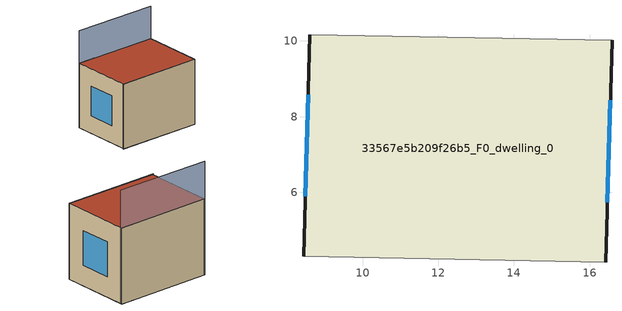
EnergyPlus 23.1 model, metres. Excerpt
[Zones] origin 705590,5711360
33567e5b209f26b5_F0_dwelling_0
 floor ground (EU_floor_Construction): 16.43,4.15 16.59,10.02 8.6,10.17 8.44,4.31 z0
 wall outside (EU_wall_Construction): 8.44,4.31 8.6,10.17 / 16.59,10.02 16.43,4.15 z0:6
 wall adiabatic (EU_wall_Construction): 8.6,10.17 16.59,10.02 / 16.43,4.15 8.44,4.31 z0:6
 window (EU_Window_Construction): 8.48,5.9 8.56,8.58 / 16.55,8.43 16.47,5.74 z1.62:4.38
 roof outside (EU_roof_Construction): 16.59,10.02 16.43,4.15 8.44,4.31 8.6,10.17 z6
shading: 8.36,4.32 16.43,4.15 z0:6; 16.64,9.96 8.6,10.17 z0:9
[Building]
EU S2 Campaign: North Axis=0; Terrain=City; Solar Distribution=FullExterior
[Site:Location]
London: Latitude=51.5; Longitude=-0.5; Time Zone=0; Elevation=25
[SizingPeriod:WeatherFileDays]
AnnualSizingPeriod: Begin Month=1; Begin Day of Month=1; End Month=12; End Day of Month=31; Day of Week for Start Day=Monday; Use Weather File Daylight Saving Period=No; Use Weather File Rain and Snow Indicators=No
[MATERIAL]
EU_InternalMass_Material: Roughness=MediumRough; Thickness=0.1; Conductivity=1; Density=1800; Specific Heat=900; Thermal Absorptance=0.9; Solar Absorptance=0.7; Visible Absorptance=0.7
[MATERIAL:NOMASS] Roughness=MediumRough; Thermal Absorptance=0.9; Solar Absorptance=0.7; Visible Absorptance=0.7
Name | Thermal Resistance
EU_wall_NoMass | 0.727863
EU_roof_NoMass | 0.773354
EU_floor_NoMass | 1.79329
[WINDOWMATERIAL:SIMPLEGLAZINGSYSTEM]
EU_Window_SimpleGlazing: UFactor=2.58614; Solar Heat Gain Coefficient=0.76; Visible Transmittance=0.76
[CONSTRUCTION]
EU_wall_Construction: EU_wall_NoMass
EU_roof_Construction: EU_roof_NoMass
EU_floor_Construction: EU_floor_NoMass
EU_InternalMass_Construction: EU_InternalMass_Material
EU_Window_Construction: EU_Window_SimpleGlazing
[ZONE]
33567e5b209f26b5_F0_dwelling_0: Type=1; Multiplier=1; Ceiling Height=autocalculate; Volume=281.257; Floor Area=autocalculate; Part of Total Floor Area=Yes
[INTERNALMASS]
33567e5b209f26b5_F0_dwelling_0_EU_InternalMass: Construction=EU_InternalMass_Construction; Zone or ZoneList=33567e5b209f26b5_F0_dwelling_0; Surface Area=46.8761
[OTHEREQUIPMENT]
EU_Step8_InternalGain_33567e5b209f26b5_F0_dwelling_0_f000: Fuel Type=Electricity; Zone or ZoneList or Space or SpaceList=33567e5b209f26b5_F0_dwelling_0; Schedule=EU_Step8_GainSchedule_33567e5b209f26b5_F0_dwelling_0_f000; Design Level Calculation Method=Watts/Area; Power per Zone Floor Area=1; Fraction Latent=0; Fraction Radiant=0; Fraction Lost=0; Carbon Dioxide Generation Rate=0; EndUse Subcategory=EU_Step8_InternalGains
[ZONEVENTILATION:DESIGNFLOWRATE]
EU_ConstantAir_33567e5b209f26b5_F0_dwelling_0: Zone or ZoneList or Space or SpaceList=33567e5b209f26b5_F0_dwelling_0; Schedule=EU_AlwaysOn; Design Flow Rate Calculation Method=AirChanges/Hour; Air Changes per Hour=0.484901; Ventilation Type=Natural; Fan Pressure Rise=0; Fan Total Efficiency=1; Constant Term Coefficient=1; Temperature Term Coefficient=0; Velocity Term Coefficient=0; Velocity Squared Term Coefficient=0; Minimum Indoor Temperature=-100; Maximum Indoor Temperature=100; Delta Temperature=-100; Minimum Outdoor Temperature=-100; Maximum Outdoor Temperature=100; Maximum Wind Speed=40
[HVACTEMPLATE:THERMOSTAT]
EU_HeatOnly_33567e5b209f26b5_F0_dwelling_0: Constant Heating Setpoint=20; Constant Cooling Setpoint=50
[HVACTEMPLATE:ZONE:IDEALLOADSAIRSYSTEM]
33567e5b209f26b5_F0_dwelling_0: Template Thermostat=EU_HeatOnly_33567e5b209f26b5_F0_dwelling_0; System Availability Schedule=EU_AlwaysOn; Maximum Heating Supply Air Temperature=50; Minimum Cooling Supply Air Temperature=13; Maximum Heating Supply Air Humidity Ratio=0.0156; Minimum Cooling Supply Air Humidity Ratio=0.0077; Heating Limit=NoLimit; Cooling Limit=NoLimit; Heating Availability Schedule=EU_AlwaysOn; Cooling Availability Schedule=EU_CoolingOff; Dehumidification Control Type=ConstantSensibleHeatRatio; Cooling Sensible Heat Ratio=0.7; Dehumidification Setpoint=60; Humidification Control Type=None; Humidification Setpoint=30; Outdoor Air Method=None; Outdoor Air Flow Rate per Person=0.00944; Outdoor Air Flow Rate per Zone Floor Area=0; Outdoor Air Flow Rate per Zone=0; Demand Controlled Ventilation Type=None; Outdoor Air Economizer Type=NoEconomizer; Heat Recovery Type=None; Sensible Heat Recovery Effectiveness=0.7; Latent Heat Recovery Effectiveness=0.65
[SIZING:ZONE]
33567e5b209f26b5_F0_dwelling_0: Zone Cooling Design Supply Air Temperature Input Method=SupplyAirTemperature; Zone Cooling Design Supply Air Temperature=13; Zone Heating Design Supply Air Temperature Input Method=SupplyAirTemperature; Zone Heating Design Supply Air Temperature=50; Zone Cooling Design Supply Air Humidity Ratio=0.008; Zone Heating Design Supply Air Humidity Ratio=0.008; Cooling Design Air Flow Method=DesignDay; Cooling Design Air Flow Rate=0; Cooling Minimum Air Flow per Zone Floor Area=0.000762; Cooling Minimum Air Flow=0; Cooling Minimum Air Flow Fraction=0.2; Heating Design Air Flow Method=DesignDay; Heating Design Air Flow Rate=0; Heating Maximum Air Flow per Zone Floor Area=0.002032; Heating Maximum Air Flow=0.141576; Heating Maximum Air Flow Fraction=0.3; Account for Dedicated Outdoor Air System=No; Dedicated Outdoor Air System Control Strategy=NeutralSupplyAir; Dedicated Outdoor Air Low Setpoint Temperature for Design=autosize; Dedicated Outdoor Air High Setpoint Temperature for Design=autosize; Zone Load Sizing Method=Sensible Load Only No Latent Load; Zone Latent Cooling Design Supply Air Humidity Ratio Input Method=HumidityRatioDifference; Zone Cooling Design Supply Air Humidity Ratio Difference=0.005; Zone Latent Heating Design Supply Air Humidity Ratio Input Method=HumidityRatioDifference; Zone Humidification Design Supply Air Humidity Ratio Difference=0.005
[SCHEDULE:CONSTANT]
Name | Hourly Value
EU_AlwaysOn | 1
EU_CoolingOff | 0
[SCHEDULE:FILE]
EU_Step8_GainSchedule_33567e5b209f26b5_F0_dwelling_0_f000: File=../../schedules/33567e5b209f26b5/33567e5b209f26b5_F0_dwelling_0_f000_gain.csv; Column Number=1; Rows to Skip at Top=0; Number of Hours of Data=8760; Column Separator=Comma; Interpolate to Timestep=No; Minutes per Item=60; Adjust Schedule for Daylight Savings=Yes
